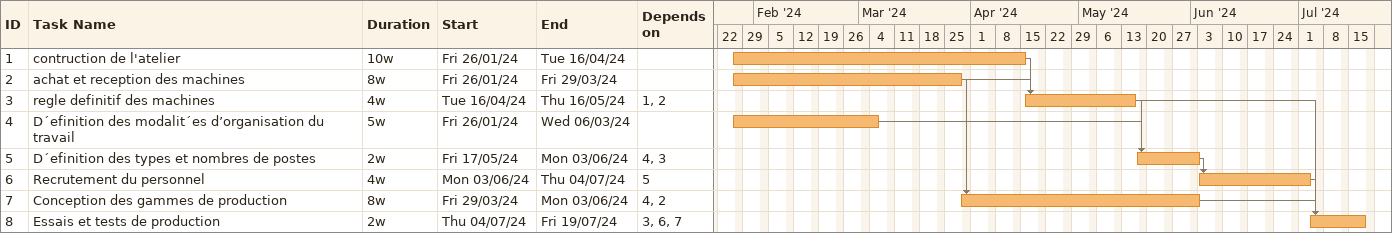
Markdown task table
| ID | Task | Duration | Start | Finish | Predecessors |
|---|---|---|---|---|---|
| 1 | contruction de l'atelier | 10w | 2024-01-26 | 2024-04-16 |  |
| 2 | achat et reception des machines | 8w | 2024-01-26 | 2024-03-29 |  |
| 3 | regle definitif des machines | 4w | 2024-04-16 | 2024-05-16 | 1, 2 |
| 4 | D´efinition des modalit´es d’organisation du travail | 5w | 2024-01-26 | 2024-03-06 |  |
| 5 | D´efinition des types et nombres de postes | 2w | 2024-05-17 | 2024-06-03 | 4, 3 |
| 6 | Recrutement du personnel | 4w | 2024-06-03 | 2024-07-04 | 5 |
| 7 | Conception des gammes de production | 8w | 2024-03-29 | 2024-06-03 | 4, 2 |
| 8 | Essais et tests de production | 2w | 2024-07-04 | 2024-07-19 | 3, 6, 7 |
